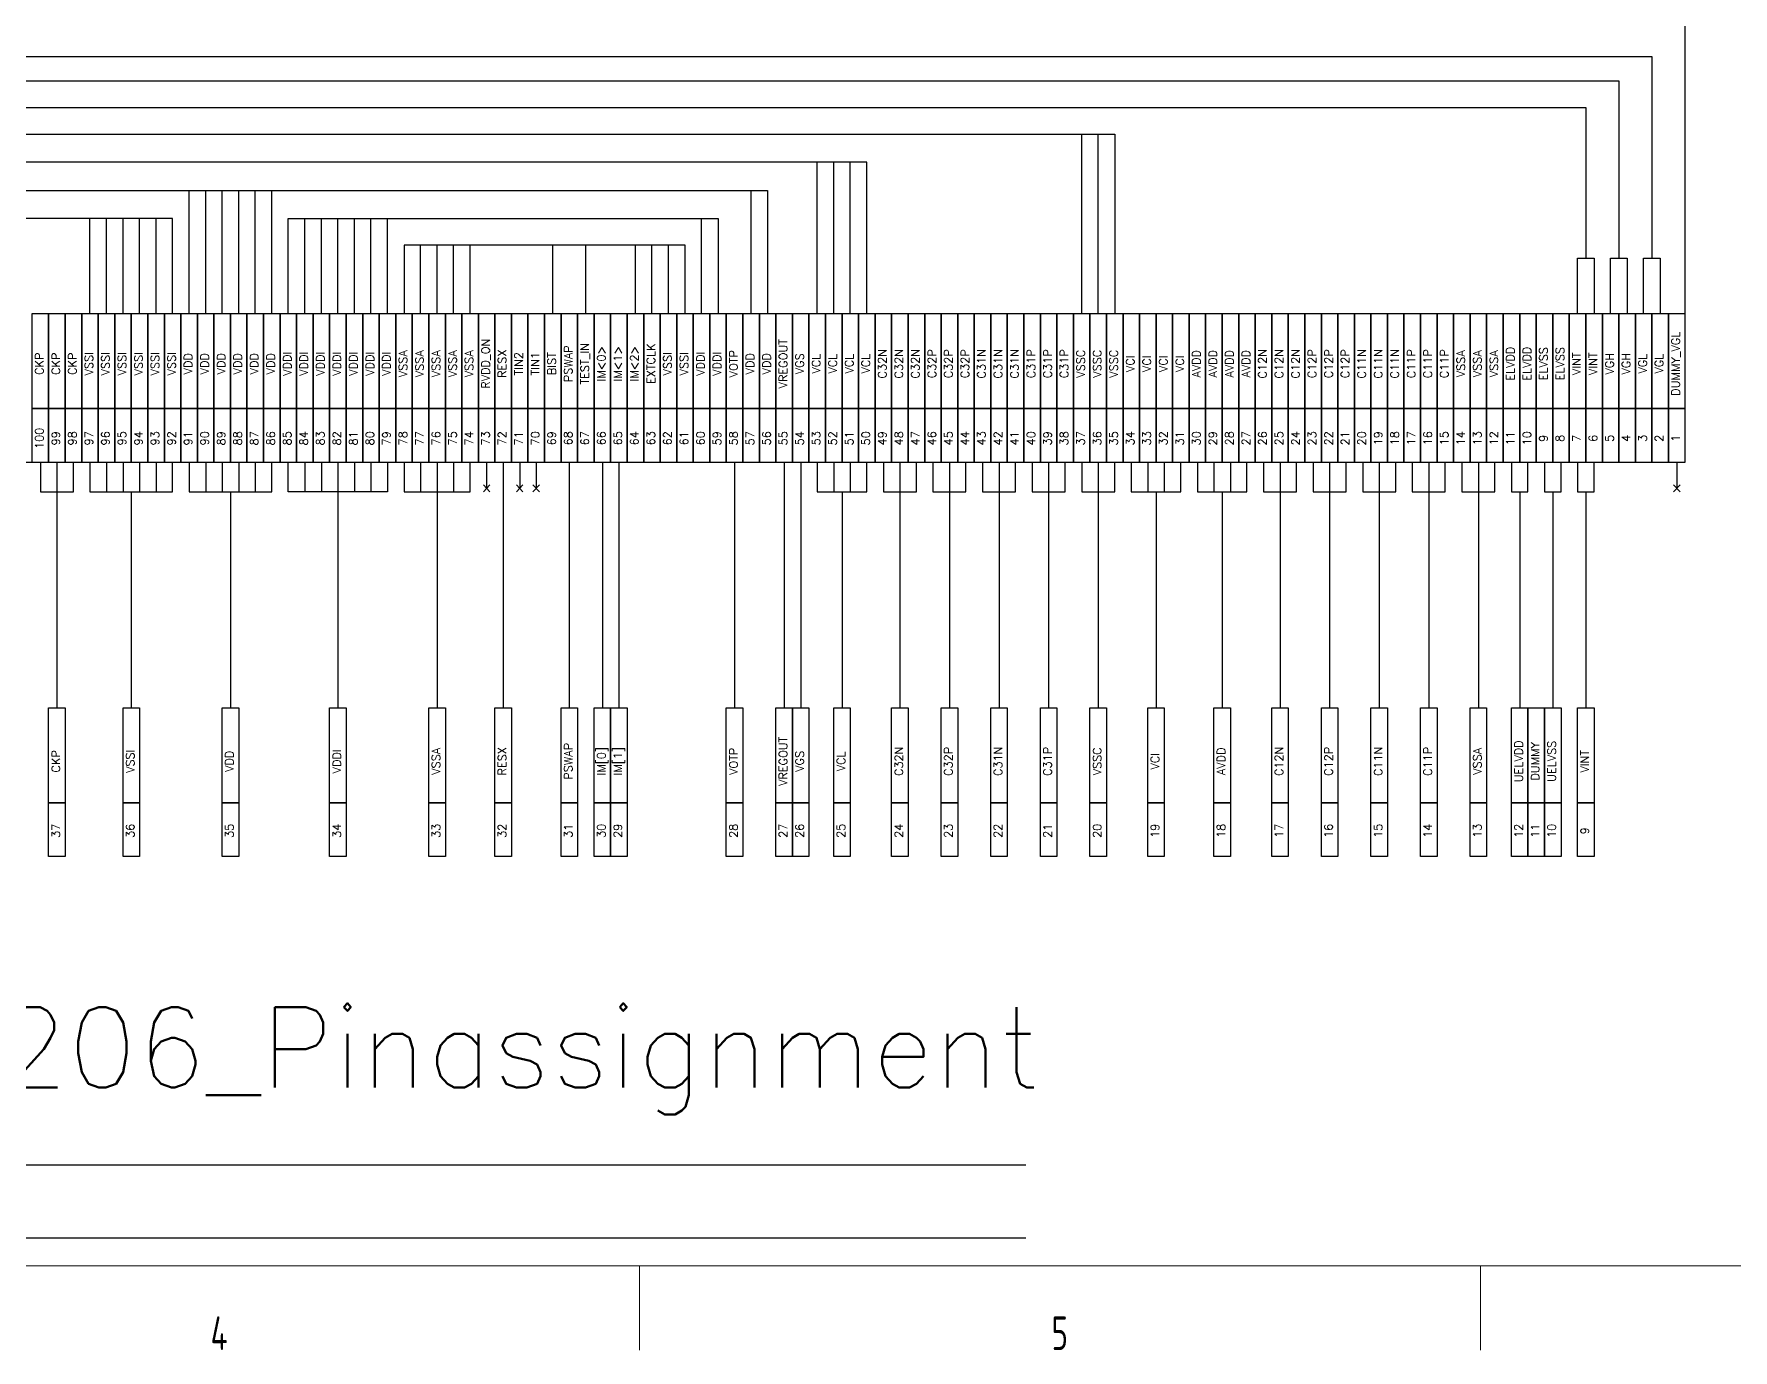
# Model space of a CAD drawing. Extents: x 10 to 206, y -65 to 73.
# Drawn here: x 70.5 to 105.33, y -65.06 to -38.07 of the extents above; entities that cross this region are included whole.
import ezdxf
from ezdxf.enums import TextEntityAlignment as Align

# ---------------------------------------------------------------- set-up
doc = ezdxf.new("R2010")
doc.units = 0
doc.header["$LTSCALE"] = 0.5
doc.layers.add('08 Dimension&pin assignment', color=7, linetype='Continuous')
doc.layers.add('FRAME', color=7, linetype='Continuous', lineweight=0)
doc.styles.add('BWCUSTNM', font='txt.shx', dxfattribs={"bigfont": 'AllInOneBig.shx'})
doc.styles.add('high0.5', font='iso.shx', dxfattribs={"bigfont": 'AllInOneBig.shx'})
doc.styles.add('RomanS', font='romans.shx', dxfattribs={"bigfont": 'AllInOneBig.shx'})

msp = doc.modelspace()

# ---------------------------------------------------------------- linework, layer by layer
at = {"layer": '08 Dimension&pin assignment', "color": 1}
msp.add_lwpolyline([(104.34192617, -46.85506204), (39.96992617, -46.85506204), (39.96992617, -29.77650114), (104.34192617, -29.77650114)], close=True, dxfattribs=at)
at = {"layer": '08 Dimension&pin assignment'}
for points in [[(40.64752617, -42.66589668), (40.64752617, -38.52961344), (103.66432617, -38.52961344), (103.66432617, -42.66589668)], [(41.32512617, -42.66589668), (41.32512617, -39.02934265), (102.98672617, -39.02934265), (102.98672617, -42.66589668)], [(42.00272617, -42.66589668), (42.00272617, -39.57743302), (102.30912617, -39.57743302), (102.30912617, -42.66589668)], [(47.76232617, -42.66589668), (47.76232617, -40.12552299), (92.65332617, -40.12552299), (92.65332617, -43.80548479)], [(91.97572617, -43.80548479), (91.97572617, -40.12552299)], [(92.31452617, -43.80548479), (92.31452617, -40.12552299)], [(87.57132617, -43.80548479), (87.57132617, -40.70202233), (53.35252617, -40.70202233), (53.35252617, -42.66589668), (53.35252617, -43.80548479)], [(86.55492617, -43.80548479), (86.55492617, -40.70202233)], [(86.89372617, -43.80548479), (86.89372617, -40.70202233)], [(87.23252617, -43.80548479), (87.23252617, -40.70202233)], [(56.06292617, -43.80548479), (56.06292617, -41.27852167), (85.53852617, -41.27852167), (85.53852617, -43.80548479)], [(73.68052617, -43.80548479), (73.68052617, -41.27852167)], [(74.01932617, -43.80548479), (74.01932617, -41.27852167)], [(74.35812617, -43.80548479), (74.35812617, -41.27852167)], [(74.69692617, -43.80548479), (74.69692617, -41.27852167)], [(75.03572617, -43.80548479), (75.03572617, -41.27852167)], [(75.37452617, -43.80548479), (75.37452617, -41.27852167)], [(85.19972617, -43.80548479), (85.19972617, -41.27852167)], [(73.34172617, -43.80548479), (73.34172617, -41.85502101), (59.78972617, -41.85502101), (59.78972617, -43.80548479)], [(71.64772617, -43.80548479), (71.64772617, -41.85502101)], [(71.98652617, -43.80548479), (71.98652617, -41.85502101)], [(72.32532617, -43.80548479), (72.32532617, -41.85502101)], [(72.66412617, -43.80548479), (72.66412617, -41.85502101)], [(73.00292617, -43.80548479), (73.00292617, -41.85502101)], [(75.71332617, -43.80548479), (75.71332617, -41.85502101), (84.52212617, -41.85502101), (84.52212617, -43.80548479)], [(76.05212617, -43.80548479), (76.05212617, -41.85502101)], [(76.39092617, -43.80548479), (76.39092617, -41.85502101)], [(76.72972617, -43.80548479), (76.72972617, -41.85502101)], [(77.06852617, -43.80548479), (77.06852617, -41.85502101)], [(77.40732617, -43.80548479), (77.40732617, -41.85502101)], [(77.74612617, -43.80548479), (77.74612617, -41.85502101)], [(84.18332617, -43.80548479), (84.18332617, -41.85502101)], [(83.84452617, -43.80548479), (83.84452617, -42.40245834), (78.08492617, -42.40245834), (78.08492617, -43.80548479)], [(78.42372617, -43.80548479), (78.42372617, -42.40245834)], [(78.76252617, -43.80548479), (78.76252617, -42.40245834)], [(79.10132617, -43.80548479), (79.10132617, -42.40245834)], [(79.44012617, -43.80548479), (79.44012617, -42.40245834)], [(81.13412617, -43.80548479), (81.13412617, -42.40245834)], [(81.81172617, -43.80548479), (81.81172617, -42.40245834)], [(82.82812617, -43.80548479), (82.82812617, -42.40245834)], [(83.16692617, -43.80548479), (83.16692617, -42.40245834)], [(83.50572617, -43.80548479), (83.50572617, -42.40245834)], [(102.13972617, -43.80548479), (102.13972617, -42.66589668), (102.47852617, -42.66589668), (102.47852617, -43.80548479)], [(102.81732617, -43.80548479), (102.81732617, -42.66589668), (103.15612617, -42.66589668), (103.15612617, -43.80548479)], [(103.49492617, -43.80548479), (103.49492617, -42.66589668), (103.83372617, -42.66589668), (103.83372617, -43.80548479)], [(70.63132617, -46.85506204), (70.63132617, -47.46041777), (71.30892617, -47.46041777), (71.30892617, -46.85506204)], [(70.97012617, -46.85506204), (70.97012617, -47.46041777), (70.97012617, -51.88791088)], [(71.64772617, -46.85506204), (71.64772617, -47.46041777), (73.34172617, -47.46041777), (73.34172617, -46.85506204)], [(71.98652617, -46.85506204), (71.98652617, -47.46041777)], [(72.32532617, -46.85506204), (72.32532617, -47.46041777)], [(72.66412617, -46.85506204), (72.66412617, -47.46041777)], [(73.00292617, -46.85506204), (73.00292617, -47.46041777)], [(73.68052617, -46.85506204), (73.68052617, -47.46041777), (75.37452617, -47.46041777), (75.37452617, -46.85506204)], [(74.01932617, -46.85506204), (74.01932617, -47.46041777)], [(74.35812617, -46.85506204), (74.35812617, -47.46041777)], [(74.69692617, -46.85506204), (74.69692617, -47.46041777)], [(75.03572617, -46.85506204), (75.03572617, -47.46041777)], [(77.74612617, -46.85506204), (77.74612617, -47.46041777), (75.71332617, -47.46041777), (75.71332617, -46.85506204)], [(76.05212617, -46.85506204), (76.05212617, -47.46041777)], [(76.39092617, -46.85506204), (76.39092617, -47.46041777)], [(76.72972617, -46.85506204), (76.72972617, -47.46041777), (76.72972617, -51.88791088)], [(77.06852617, -46.85506204), (77.06852617, -47.46041777)], [(77.40732617, -46.85506204), (77.40732617, -47.46041777)], [(78.08492617, -46.85506204), (78.08492617, -47.46041777), (79.44012617, -47.46041777), (79.44012617, -46.85506204)], [(78.42372617, -46.85506204), (78.42372617, -47.46041777)], [(78.76252617, -46.85506204), (78.76252617, -47.46041777), (78.76252617, -51.88791088)], [(79.10132617, -46.85506204), (79.10132617, -47.46041777)], [(80.11772617, -46.85506204), (80.11772617, -51.88791088)], [(81.47292617, -46.85506204), (81.47292617, -51.88791088)], [(82.15052617, -46.85506204), (82.15052617, -51.88791088)], [(82.48932617, -46.85506204), (82.48932617, -51.88791088)], [(84.86092617, -46.85506204), (84.86092617, -51.88791088)], [(85.87732617, -46.85506204), (85.87732617, -51.88791088)], [(86.21612617, -46.85506204), (86.21612617, -51.88791088)], [(86.55492617, -46.85506204), (86.55492617, -47.46041777), (87.57132617, -47.46041777), (87.57132617, -46.85506204)], [(86.89372617, -46.85506204), (86.89372617, -47.46041777)], [(87.23252617, -46.85506204), (87.23252617, -47.46041777)], [(87.91012617, -46.85506204), (87.91012617, -47.46041777), (88.58772617, -47.46041777), (88.58772617, -46.85506204)], [(88.24892617, -46.85506204), (88.24892617, -47.46041777), (88.24892617, -51.88791088)], [(88.92652617, -46.85506204), (88.92652617, -47.46041777), (89.60412617, -47.46041777), (89.60412617, -46.85506204)], [(89.26532617, -46.85506204), (89.26532617, -47.46041777), (89.26532617, -51.88791088)], [(89.94292617, -46.85506204), (89.94292617, -47.46041777), (90.62052617, -47.46041777), (90.62052617, -46.85506204)], [(90.28172617, -46.85506204), (90.28172617, -47.46041777), (90.28172617, -51.88791088)], [(90.95932617, -46.85506204), (90.95932617, -47.46041777), (91.63692617, -47.46041777), (91.63692617, -46.85506204)], [(91.29812617, -46.85506204), (91.29812617, -47.46041777), (91.29812617, -51.88791088)], [(91.97572617, -46.85506204), (91.97572617, -47.46041777), (92.65332617, -47.46041777), (92.65332617, -46.85506204)], [(92.31452617, -46.85506204), (92.31452617, -47.46041777), (92.31452617, -51.88791088)], [(92.99212617, -46.85506204), (92.99212617, -47.46041777), (94.00852617, -47.46041777), (94.00852617, -46.85506204)], [(93.33092617, -46.85506204), (93.33092617, -47.46041777)], [(93.66972617, -46.85506204), (93.66972617, -47.46041777)], [(94.34732617, -46.85506204), (94.34732617, -47.46041777), (95.36372617, -47.46041777), (95.36372617, -46.85506204)], [(94.68612617, -46.85506204), (94.68612617, -47.46041777)], [(95.02492617, -46.85506204), (95.02492617, -47.46041777)], [(95.70252617, -46.85506204), (95.70252617, -47.46041777), (96.38012617, -47.46041777), (96.38012617, -46.85506204)], [(96.04132617, -46.85506204), (96.04132617, -47.46041777), (96.04132617, -51.88791088)], [(96.71892617, -46.85506204), (96.71892617, -47.46041777), (97.39652617, -47.46041777), (97.39652617, -46.85506204)], [(97.05772617, -46.85506204), (97.05772617, -47.46041777), (97.05772617, -51.88791088)], [(97.73532617, -46.85506204), (97.73532617, -47.46041777), (98.41292617, -47.46041777), (98.41292617, -46.85506204)], [(98.07412617, -46.85506204), (98.07412617, -47.46041777), (98.07412617, -51.88791088)], [(98.75172617, -46.85506204), (98.75172617, -47.46041777), (99.42932617, -47.46041777), (99.42932617, -46.85506204)], [(99.09052617, -46.85506204), (99.09052617, -47.46041777), (99.09052617, -51.88791088)], [(99.76812617, -46.85506204), (99.76812617, -47.46041777), (100.44572617, -47.46041777), (100.44572617, -46.85506204)], [(100.10692617, -46.85506204), (100.10692617, -47.46041777), (100.10692617, -51.88791088)], [(100.78452617, -46.85506204), (100.78452617, -47.46041777), (101.12332617, -47.46041777), (101.12332617, -46.85506204)], [(101.46212617, -46.85506204), (101.46212617, -47.46041777), (101.80092617, -47.46041777), (101.80092617, -46.85506204)], [(102.13972617, -46.85506204), (102.13972617, -47.46041777), (102.47852617, -47.46041777), (102.47852617, -46.85506204)], [(72.49472617, -47.46041777), (72.49472617, -51.88791088)], [(74.52752617, -47.46041777), (74.52752617, -51.88791088)], [(87.06312617, -47.46041777), (87.06312617, -51.88791088)], [(93.50032617, -47.46041777), (93.50032617, -51.88791088)], [(94.85552617, -47.46041777), (94.85552617, -51.88791088)], [(100.95392617, -47.46041777), (100.95392617, -51.88791088)], [(101.63152617, -47.46041777), (101.63152617, -51.88791088)], [(102.30912617, -47.46041777), (102.30912617, -51.88791088)], [(57.55498623, -61.25800979), (90.82875894, -61.25800979)], [(57.55498623, -62.75800979), (90.82875894, -62.75800979)]]:
    msp.add_lwpolyline(points, dxfattribs=at)
for points in [[(70.46192617, -43.80548479), (70.80072617, -43.80548479), (70.80072617, -45.75235309), (70.46192617, -45.75235309)], [(70.80072617, -43.80548479), (71.13952617, -43.80548479), (71.13952617, -45.75235309), (70.80072617, -45.75235309)], [(71.13952617, -43.80548479), (71.47832617, -43.80548479), (71.47832617, -45.75235309), (71.13952617, -45.75235309)], [(71.47832617, -43.80548479), (71.81712617, -43.80548479), (71.81712617, -45.75235309), (71.47832617, -45.75235309)], [(71.81712617, -43.80548479), (72.15592617, -43.80548479), (72.15592617, -45.75235309), (71.81712617, -45.75235309)], [(72.15592617, -43.80548479), (72.49472617, -43.80548479), (72.49472617, -45.75235309), (72.15592617, -45.75235309)], [(72.49472617, -43.80548479), (72.83352617, -43.80548479), (72.83352617, -45.75235309), (72.49472617, -45.75235309)], [(72.83352617, -43.80548479), (73.17232617, -43.80548479), (73.17232617, -45.75235309), (72.83352617, -45.75235309)], [(73.17232617, -43.80548479), (73.51112617, -43.80548479), (73.51112617, -45.75235309), (73.17232617, -45.75235309)], [(73.51112617, -43.80548479), (73.84992617, -43.80548479), (73.84992617, -45.75235309), (73.51112617, -45.75235309)], [(73.84992617, -43.80548479), (74.18872617, -43.80548479), (74.18872617, -45.75235309), (73.84992617, -45.75235309)], [(74.18872617, -43.80548479), (74.52752617, -43.80548479), (74.52752617, -45.75235309), (74.18872617, -45.75235309)], [(74.52752617, -43.80548479), (74.86632617, -43.80548479), (74.86632617, -45.75235309), (74.52752617, -45.75235309)], [(74.86632617, -43.80548479), (75.20512617, -43.80548479), (75.20512617, -45.75235309), (74.86632617, -45.75235309)], [(75.20512617, -43.80548479), (75.54392617, -43.80548479), (75.54392617, -45.75235309), (75.20512617, -45.75235309)], [(75.54392617, -43.80548479), (75.88272617, -43.80548479), (75.88272617, -45.75235309), (75.54392617, -45.75235309)], [(75.88272617, -43.80548479), (76.22152617, -43.80548479), (76.22152617, -45.75235309), (75.88272617, -45.75235309)], [(76.22152617, -43.80548479), (76.56032617, -43.80548479), (76.56032617, -45.75235309), (76.22152617, -45.75235309)], [(76.56032617, -43.80548479), (76.89912617, -43.80548479), (76.89912617, -45.75235309), (76.56032617, -45.75235309)], [(76.89912617, -43.80548479), (77.23792617, -43.80548479), (77.23792617, -45.75235309), (76.89912617, -45.75235309)], [(77.23792617, -43.80548479), (77.57672617, -43.80548479), (77.57672617, -45.75235309), (77.23792617, -45.75235309)], [(77.57672617, -43.80548479), (77.91552617, -43.80548479), (77.91552617, -45.75235309), (77.57672617, -45.75235309)], [(77.91552617, -43.80548479), (78.25432617, -43.80548479), (78.25432617, -45.75235309), (77.91552617, -45.75235309)], [(78.25432617, -43.80548479), (78.59312617, -43.80548479), (78.59312617, -45.75235309), (78.25432617, -45.75235309)], [(78.59312617, -43.80548479), (78.93192617, -43.80548479), (78.93192617, -45.75235309), (78.59312617, -45.75235309)], [(78.93192617, -43.80548479), (79.27072617, -43.80548479), (79.27072617, -45.75235309), (78.93192617, -45.75235309)], [(79.27072617, -43.80548479), (79.60952617, -43.80548479), (79.60952617, -45.75235309), (79.27072617, -45.75235309)], [(79.60952617, -43.80548479), (79.94832617, -43.80548479), (79.94832617, -45.75235309), (79.60952617, -45.75235309)], [(79.94832617, -43.80548479), (80.28712617, -43.80548479), (80.28712617, -45.75235309), (79.94832617, -45.75235309)], [(80.28712617, -43.80548479), (80.62592617, -43.80548479), (80.62592617, -45.75235309), (80.28712617, -45.75235309)], [(80.62592617, -43.80548479), (80.96472617, -43.80548479), (80.96472617, -45.75235309), (80.62592617, -45.75235309)], [(80.96472617, -43.80548479), (81.30352617, -43.80548479), (81.30352617, -45.75235309), (80.96472617, -45.75235309)], [(81.30352617, -43.80548479), (81.64232617, -43.80548479), (81.64232617, -45.75235309), (81.30352617, -45.75235309)], [(81.64232617, -43.80548479), (81.98112617, -43.80548479), (81.98112617, -45.75235309), (81.64232617, -45.75235309)], [(81.98112617, -43.80548479), (82.31992617, -43.80548479), (82.31992617, -45.75235309), (81.98112617, -45.75235309)], [(82.31992617, -43.80548479), (82.65872617, -43.80548479), (82.65872617, -45.75235309), (82.31992617, -45.75235309)], [(82.65872617, -43.80548479), (82.99752617, -43.80548479), (82.99752617, -45.75235309), (82.65872617, -45.75235309)], [(82.99752617, -43.80548479), (83.33632617, -43.80548479), (83.33632617, -45.75235309), (82.99752617, -45.75235309)], [(83.33632617, -43.80548479), (83.67512617, -43.80548479), (83.67512617, -45.75235309), (83.33632617, -45.75235309)], [(83.67512617, -43.80548479), (84.01392617, -43.80548479), (84.01392617, -45.75235309), (83.67512617, -45.75235309)], [(84.01392617, -43.80548479), (84.35272617, -43.80548479), (84.35272617, -45.75235309), (84.01392617, -45.75235309)], [(84.35272617, -43.80548479), (84.69152617, -43.80548479), (84.69152617, -45.75235309), (84.35272617, -45.75235309)], [(84.69152617, -43.80548479), (85.03032617, -43.80548479), (85.03032617, -45.75235309), (84.69152617, -45.75235309)], [(85.03032617, -43.80548479), (85.36912617, -43.80548479), (85.36912617, -45.75235309), (85.03032617, -45.75235309)], [(85.36912617, -43.80548479), (85.70792617, -43.80548479), (85.70792617, -45.75235309), (85.36912617, -45.75235309)], [(85.70792617, -43.80548479), (86.04672617, -43.80548479), (86.04672617, -45.75235309), (85.70792617, -45.75235309)], [(86.04672617, -43.80548479), (86.38552617, -43.80548479), (86.38552617, -45.75235309), (86.04672617, -45.75235309)], [(86.38552617, -43.80548479), (86.72432617, -43.80548479), (86.72432617, -45.75235309), (86.38552617, -45.75235309)], [(86.72432617, -43.80548479), (87.06312617, -43.80548479), (87.06312617, -45.75235309), (86.72432617, -45.75235309)], [(87.06312617, -43.80548479), (87.40192617, -43.80548479), (87.40192617, -45.75235309), (87.06312617, -45.75235309)], [(87.40192617, -43.80548479), (87.74072617, -43.80548479), (87.74072617, -45.75235309), (87.40192617, -45.75235309)], [(87.74072617, -43.80548479), (88.07952617, -43.80548479), (88.07952617, -45.75235309), (87.74072617, -45.75235309)], [(88.07952617, -43.80548479), (88.41832617, -43.80548479), (88.41832617, -45.75235309), (88.07952617, -45.75235309)], [(88.41832617, -43.80548479), (88.75712617, -43.80548479), (88.75712617, -45.75235309), (88.41832617, -45.75235309)], [(88.75712617, -43.80548479), (89.09592617, -43.80548479), (89.09592617, -45.75235309), (88.75712617, -45.75235309)], [(89.09592617, -43.80548479), (89.43472617, -43.80548479), (89.43472617, -45.75235309), (89.09592617, -45.75235309)], [(89.43472617, -43.80548479), (89.77352617, -43.80548479), (89.77352617, -45.75235309), (89.43472617, -45.75235309)], [(89.77352617, -43.80548479), (90.11232617, -43.80548479), (90.11232617, -45.75235309), (89.77352617, -45.75235309)], [(90.11232617, -43.80548479), (90.45112617, -43.80548479), (90.45112617, -45.75235309), (90.11232617, -45.75235309)], [(90.45112617, -43.80548479), (90.78992617, -43.80548479), (90.78992617, -45.75235309), (90.45112617, -45.75235309)], [(90.78992617, -43.80548479), (91.12872617, -43.80548479), (91.12872617, -45.75235309), (90.78992617, -45.75235309)], [(91.12872617, -43.80548479), (91.46752617, -43.80548479), (91.46752617, -45.75235309), (91.12872617, -45.75235309)], [(91.46752617, -43.80548479), (91.80632617, -43.80548479), (91.80632617, -45.75235309), (91.46752617, -45.75235309)], [(91.80632617, -43.80548479), (92.14512617, -43.80548479), (92.14512617, -45.75235309), (91.80632617, -45.75235309)], [(92.14512617, -43.80548479), (92.48392617, -43.80548479), (92.48392617, -45.75235309), (92.14512617, -45.75235309)], [(92.48392617, -43.80548479), (92.82272617, -43.80548479), (92.82272617, -45.75235309), (92.48392617, -45.75235309)], [(92.82272617, -43.80548479), (93.16152617, -43.80548479), (93.16152617, -45.75235309), (92.82272617, -45.75235309)], [(93.16152617, -43.80548479), (93.50032617, -43.80548479), (93.50032617, -45.75235309), (93.16152617, -45.75235309)], [(93.50032617, -43.80548479), (93.83912617, -43.80548479), (93.83912617, -45.75235309), (93.50032617, -45.75235309)], [(93.83912617, -43.80548479), (94.17792617, -43.80548479), (94.17792617, -45.75235309), (93.83912617, -45.75235309)], [(94.17792617, -43.80548479), (94.51672617, -43.80548479), (94.51672617, -45.75235309), (94.17792617, -45.75235309)], [(94.51672617, -43.80548479), (94.85552617, -43.80548479), (94.85552617, -45.75235309), (94.51672617, -45.75235309)], [(94.85552617, -43.80548479), (95.19432617, -43.80548479), (95.19432617, -45.75235309), (94.85552617, -45.75235309)], [(95.19432617, -43.80548479), (95.53312617, -43.80548479), (95.53312617, -45.75235309), (95.19432617, -45.75235309)], [(95.53312617, -43.80548479), (95.87192617, -43.80548479), (95.87192617, -45.75235309), (95.53312617, -45.75235309)], [(95.87192617, -43.80548479), (96.21072617, -43.80548479), (96.21072617, -45.75235309), (95.87192617, -45.75235309)], [(96.21072617, -43.80548479), (96.54952617, -43.80548479), (96.54952617, -45.75235309), (96.21072617, -45.75235309)], [(96.54952617, -43.80548479), (96.88832617, -43.80548479), (96.88832617, -45.75235309), (96.54952617, -45.75235309)], [(96.88832617, -43.80548479), (97.22712617, -43.80548479), (97.22712617, -45.75235309), (96.88832617, -45.75235309)], [(97.22712617, -43.80548479), (97.56592617, -43.80548479), (97.56592617, -45.75235309), (97.22712617, -45.75235309)], [(97.56592617, -43.80548479), (97.90472617, -43.80548479), (97.90472617, -45.75235309), (97.56592617, -45.75235309)], [(97.90472617, -43.80548479), (98.24352617, -43.80548479), (98.24352617, -45.75235309), (97.90472617, -45.75235309)], [(98.24352617, -43.80548479), (98.58232617, -43.80548479), (98.58232617, -45.75235309), (98.24352617, -45.75235309)], [(98.58232617, -43.80548479), (98.92112617, -43.80548479), (98.92112617, -45.75235309), (98.58232617, -45.75235309)], [(98.92112617, -43.80548479), (99.25992617, -43.80548479), (99.25992617, -45.75235309), (98.92112617, -45.75235309)], [(99.25992617, -43.80548479), (99.59872617, -43.80548479), (99.59872617, -45.75235309), (99.25992617, -45.75235309)], [(99.59872617, -43.80548479), (99.93752617, -43.80548479), (99.93752617, -45.75235309), (99.59872617, -45.75235309)], [(99.93752617, -43.80548479), (100.27632617, -43.80548479), (100.27632617, -45.75235309), (99.93752617, -45.75235309)], [(100.27632617, -43.80548479), (100.61512617, -43.80548479), (100.61512617, -45.75235309), (100.27632617, -45.75235309)], [(100.61512617, -43.80548479), (100.95392617, -43.80548479), (100.95392617, -45.75235309), (100.61512617, -45.75235309)], [(100.95392617, -43.80548479), (101.29272617, -43.80548479), (101.29272617, -45.75235309), (100.95392617, -45.75235309)], [(101.29272617, -43.80548479), (101.63152617, -43.80548479), (101.63152617, -45.75235309), (101.29272617, -45.75235309)], [(101.63152617, -43.80548479), (101.97032617, -43.80548479), (101.97032617, -45.75235309), (101.63152617, -45.75235309)], [(101.97032617, -43.80548479), (102.30912617, -43.80548479), (102.30912617, -45.75235309), (101.97032617, -45.75235309)], [(102.30912617, -43.80548479), (102.64792617, -43.80548479), (102.64792617, -45.75235309), (102.30912617, -45.75235309)], [(102.64792617, -43.80548479), (102.98672617, -43.80548479), (102.98672617, -45.75235309), (102.64792617, -45.75235309)], [(102.98672617, -43.80548479), (103.32552617, -43.80548479), (103.32552617, -45.75235309), (102.98672617, -45.75235309)], [(103.32552617, -43.80548479), (103.66432617, -43.80548479), (103.66432617, -45.75235309), (103.32552617, -45.75235309)], [(103.66432617, -43.80548479), (104.00312617, -43.80548479), (104.00312617, -45.75235309), (103.66432617, -45.75235309)], [(104.00312617, -43.80548479), (104.34192617, -43.80548479), (104.34192617, -45.75235309), (104.00312617, -45.75235309)], [(70.46192617, -45.75235309), (70.80072617, -45.75235309), (70.80072617, -46.85506204), (70.46192617, -46.85506204)], [(70.80072617, -45.75235309), (71.13952617, -45.75235309), (71.13952617, -46.85506204), (70.80072617, -46.85506204)], [(71.13952617, -45.75235309), (71.47832617, -45.75235309), (71.47832617, -46.85506204), (71.13952617, -46.85506204)], [(71.47832617, -45.75235309), (71.81712617, -45.75235309), (71.81712617, -46.85506204), (71.47832617, -46.85506204)], [(71.81712617, -45.75235309), (72.15592617, -45.75235309), (72.15592617, -46.85506204), (71.81712617, -46.85506204)], [(72.15592617, -45.75235309), (72.49472617, -45.75235309), (72.49472617, -46.85506204), (72.15592617, -46.85506204)], [(72.49472617, -45.75235309), (72.83352617, -45.75235309), (72.83352617, -46.85506204), (72.49472617, -46.85506204)], [(72.83352617, -45.75235309), (73.17232617, -45.75235309), (73.17232617, -46.85506204), (72.83352617, -46.85506204)], [(73.17232617, -45.75235309), (73.51112617, -45.75235309), (73.51112617, -46.85506204), (73.17232617, -46.85506204)], [(73.51112617, -45.75235309), (73.84992617, -45.75235309), (73.84992617, -46.85506204), (73.51112617, -46.85506204)], [(73.84992617, -45.75235309), (74.18872617, -45.75235309), (74.18872617, -46.85506204), (73.84992617, -46.85506204)], [(74.18872617, -45.75235309), (74.52752617, -45.75235309), (74.52752617, -46.85506204), (74.18872617, -46.85506204)], [(74.52752617, -45.75235309), (74.86632617, -45.75235309), (74.86632617, -46.85506204), (74.52752617, -46.85506204)], [(74.86632617, -45.75235309), (75.20512617, -45.75235309), (75.20512617, -46.85506204), (74.86632617, -46.85506204)], [(75.20512617, -45.75235309), (75.54392617, -45.75235309), (75.54392617, -46.85506204), (75.20512617, -46.85506204)], [(75.54392617, -45.75235309), (75.88272617, -45.75235309), (75.88272617, -46.85506204), (75.54392617, -46.85506204)], [(75.88272617, -45.75235309), (76.22152617, -45.75235309), (76.22152617, -46.85506204), (75.88272617, -46.85506204)], [(76.22152617, -45.75235309), (76.56032617, -45.75235309), (76.56032617, -46.85506204), (76.22152617, -46.85506204)], [(76.56032617, -45.75235309), (76.89912617, -45.75235309), (76.89912617, -46.85506204), (76.56032617, -46.85506204)], [(76.89912617, -45.75235309), (77.23792617, -45.75235309), (77.23792617, -46.85506204), (76.89912617, -46.85506204)], [(77.23792617, -45.75235309), (77.57672617, -45.75235309), (77.57672617, -46.85506204), (77.23792617, -46.85506204)], [(77.57672617, -45.75235309), (77.91552617, -45.75235309), (77.91552617, -46.85506204), (77.57672617, -46.85506204)], [(77.91552617, -45.75235309), (78.25432617, -45.75235309), (78.25432617, -46.85506204), (77.91552617, -46.85506204)], [(78.25432617, -45.75235309), (78.59312617, -45.75235309), (78.59312617, -46.85506204), (78.25432617, -46.85506204)], [(78.59312617, -45.75235309), (78.93192617, -45.75235309), (78.93192617, -46.85506204), (78.59312617, -46.85506204)], [(78.93192617, -45.75235309), (79.27072617, -45.75235309), (79.27072617, -46.85506204), (78.93192617, -46.85506204)], [(79.27072617, -45.75235309), (79.60952617, -45.75235309), (79.60952617, -46.85506204), (79.27072617, -46.85506204)], [(79.60952617, -45.75235309), (79.94832617, -45.75235309), (79.94832617, -46.85506204), (79.60952617, -46.85506204)], [(79.94832617, -45.75235309), (80.28712617, -45.75235309), (80.28712617, -46.85506204), (79.94832617, -46.85506204)], [(80.28712617, -45.75235309), (80.62592617, -45.75235309), (80.62592617, -46.85506204), (80.28712617, -46.85506204)], [(80.62592617, -45.75235309), (80.96472617, -45.75235309), (80.96472617, -46.85506204), (80.62592617, -46.85506204)], [(80.96472617, -45.75235309), (81.30352617, -45.75235309), (81.30352617, -46.85506204), (80.96472617, -46.85506204)], [(81.30352617, -45.75235309), (81.64232617, -45.75235309), (81.64232617, -46.85506204), (81.30352617, -46.85506204)], [(81.64232617, -45.75235309), (81.98112617, -45.75235309), (81.98112617, -46.85506204), (81.64232617, -46.85506204)], [(81.98112617, -45.75235309), (82.31992617, -45.75235309), (82.31992617, -46.85506204), (81.98112617, -46.85506204)], [(82.31992617, -45.75235309), (82.65872617, -45.75235309), (82.65872617, -46.85506204), (82.31992617, -46.85506204)], [(82.65872617, -45.75235309), (82.99752617, -45.75235309), (82.99752617, -46.85506204), (82.65872617, -46.85506204)], [(82.99752617, -45.75235309), (83.33632617, -45.75235309), (83.33632617, -46.85506204), (82.99752617, -46.85506204)], [(83.33632617, -45.75235309), (83.67512617, -45.75235309), (83.67512617, -46.85506204), (83.33632617, -46.85506204)], [(83.67512617, -45.75235309), (84.01392617, -45.75235309), (84.01392617, -46.85506204), (83.67512617, -46.85506204)], [(84.01392617, -45.75235309), (84.35272617, -45.75235309), (84.35272617, -46.85506204), (84.01392617, -46.85506204)], [(84.35272617, -45.75235309), (84.69152617, -45.75235309), (84.69152617, -46.85506204), (84.35272617, -46.85506204)], [(84.69152617, -45.75235309), (85.03032617, -45.75235309), (85.03032617, -46.85506204), (84.69152617, -46.85506204)], [(85.03032617, -45.75235309), (85.36912617, -45.75235309), (85.36912617, -46.85506204), (85.03032617, -46.85506204)], [(85.36912617, -45.75235309), (85.70792617, -45.75235309), (85.70792617, -46.85506204), (85.36912617, -46.85506204)], [(85.70792617, -45.75235309), (86.04672617, -45.75235309), (86.04672617, -46.85506204), (85.70792617, -46.85506204)], [(86.04672617, -45.75235309), (86.38552617, -45.75235309), (86.38552617, -46.85506204), (86.04672617, -46.85506204)], [(86.38552617, -45.75235309), (86.72432617, -45.75235309), (86.72432617, -46.85506204), (86.38552617, -46.85506204)], [(86.72432617, -45.75235309), (87.06312617, -45.75235309), (87.06312617, -46.85506204), (86.72432617, -46.85506204)], [(87.06312617, -45.75235309), (87.40192617, -45.75235309), (87.40192617, -46.85506204), (87.06312617, -46.85506204)], [(87.40192617, -45.75235309), (87.74072617, -45.75235309), (87.74072617, -46.85506204), (87.40192617, -46.85506204)], [(87.74072617, -45.75235309), (88.07952617, -45.75235309), (88.07952617, -46.85506204), (87.74072617, -46.85506204)], [(88.07952617, -45.75235309), (88.41832617, -45.75235309), (88.41832617, -46.85506204), (88.07952617, -46.85506204)], [(88.41832617, -45.75235309), (88.75712617, -45.75235309), (88.75712617, -46.85506204), (88.41832617, -46.85506204)], [(88.75712617, -45.75235309), (89.09592617, -45.75235309), (89.09592617, -46.85506204), (88.75712617, -46.85506204)], [(89.09592617, -45.75235309), (89.43472617, -45.75235309), (89.43472617, -46.85506204), (89.09592617, -46.85506204)], [(89.43472617, -45.75235309), (89.77352617, -45.75235309), (89.77352617, -46.85506204), (89.43472617, -46.85506204)], [(89.77352617, -45.75235309), (90.11232617, -45.75235309), (90.11232617, -46.85506204), (89.77352617, -46.85506204)], [(90.11232617, -45.75235309), (90.45112617, -45.75235309), (90.45112617, -46.85506204), (90.11232617, -46.85506204)], [(90.45112617, -45.75235309), (90.78992617, -45.75235309), (90.78992617, -46.85506204), (90.45112617, -46.85506204)], [(90.78992617, -45.75235309), (91.12872617, -45.75235309), (91.12872617, -46.85506204), (90.78992617, -46.85506204)], [(91.12872617, -45.75235309), (91.46752617, -45.75235309), (91.46752617, -46.85506204), (91.12872617, -46.85506204)], [(91.46752617, -45.75235309), (91.80632617, -45.75235309), (91.80632617, -46.85506204), (91.46752617, -46.85506204)], [(91.80632617, -45.75235309), (92.14512617, -45.75235309), (92.14512617, -46.85506204), (91.80632617, -46.85506204)], [(92.14512617, -45.75235309), (92.48392617, -45.75235309), (92.48392617, -46.85506204), (92.14512617, -46.85506204)], [(92.48392617, -45.75235309), (92.82272617, -45.75235309), (92.82272617, -46.85506204), (92.48392617, -46.85506204)], [(92.82272617, -45.75235309), (93.16152617, -45.75235309), (93.16152617, -46.85506204), (92.82272617, -46.85506204)], [(93.16152617, -45.75235309), (93.50032617, -45.75235309), (93.50032617, -46.85506204), (93.16152617, -46.85506204)], [(93.50032617, -45.75235309), (93.83912617, -45.75235309), (93.83912617, -46.85506204), (93.50032617, -46.85506204)], [(93.83912617, -45.75235309), (94.17792617, -45.75235309), (94.17792617, -46.85506204), (93.83912617, -46.85506204)], [(94.17792617, -45.75235309), (94.51672617, -45.75235309), (94.51672617, -46.85506204), (94.17792617, -46.85506204)], [(94.51672617, -45.75235309), (94.85552617, -45.75235309), (94.85552617, -46.85506204), (94.51672617, -46.85506204)], [(94.85552617, -45.75235309), (95.19432617, -45.75235309), (95.19432617, -46.85506204), (94.85552617, -46.85506204)], [(95.19432617, -45.75235309), (95.53312617, -45.75235309), (95.53312617, -46.85506204), (95.19432617, -46.85506204)], [(95.53312617, -45.75235309), (95.87192617, -45.75235309), (95.87192617, -46.85506204), (95.53312617, -46.85506204)], [(95.87192617, -45.75235309), (96.21072617, -45.75235309), (96.21072617, -46.85506204), (95.87192617, -46.85506204)], [(96.21072617, -45.75235309), (96.54952617, -45.75235309), (96.54952617, -46.85506204), (96.21072617, -46.85506204)], [(96.54952617, -45.75235309), (96.88832617, -45.75235309), (96.88832617, -46.85506204), (96.54952617, -46.85506204)], [(96.88832617, -45.75235309), (97.22712617, -45.75235309), (97.22712617, -46.85506204), (96.88832617, -46.85506204)], [(97.22712617, -45.75235309), (97.56592617, -45.75235309), (97.56592617, -46.85506204), (97.22712617, -46.85506204)], [(97.56592617, -45.75235309), (97.90472617, -45.75235309), (97.90472617, -46.85506204), (97.56592617, -46.85506204)], [(97.90472617, -45.75235309), (98.24352617, -45.75235309), (98.24352617, -46.85506204), (97.90472617, -46.85506204)], [(98.24352617, -45.75235309), (98.58232617, -45.75235309), (98.58232617, -46.85506204), (98.24352617, -46.85506204)], [(98.58232617, -45.75235309), (98.92112617, -45.75235309), (98.92112617, -46.85506204), (98.58232617, -46.85506204)], [(98.92112617, -45.75235309), (99.25992617, -45.75235309), (99.25992617, -46.85506204), (98.92112617, -46.85506204)], [(99.25992617, -45.75235309), (99.59872617, -45.75235309), (99.59872617, -46.85506204), (99.25992617, -46.85506204)], [(99.59872617, -45.75235309), (99.93752617, -45.75235309), (99.93752617, -46.85506204), (99.59872617, -46.85506204)], [(99.93752617, -45.75235309), (100.27632617, -45.75235309), (100.27632617, -46.85506204), (99.93752617, -46.85506204)], [(100.27632617, -45.75235309), (100.61512617, -45.75235309), (100.61512617, -46.85506204), (100.27632617, -46.85506204)], [(100.61512617, -45.75235309), (100.95392617, -45.75235309), (100.95392617, -46.85506204), (100.61512617, -46.85506204)], [(100.95392617, -45.75235309), (101.29272617, -45.75235309), (101.29272617, -46.85506204), (100.95392617, -46.85506204)], [(101.29272617, -45.75235309), (101.63152617, -45.75235309), (101.63152617, -46.85506204), (101.29272617, -46.85506204)], [(101.63152617, -45.75235309), (101.97032617, -45.75235309), (101.97032617, -46.85506204), (101.63152617, -46.85506204)], [(101.97032617, -45.75235309), (102.30912617, -45.75235309), (102.30912617, -46.85506204), (101.97032617, -46.85506204)], [(102.30912617, -45.75235309), (102.64792617, -45.75235309), (102.64792617, -46.85506204), (102.30912617, -46.85506204)], [(102.64792617, -45.75235309), (102.98672617, -45.75235309), (102.98672617, -46.85506204), (102.64792617, -46.85506204)], [(102.98672617, -45.75235309), (103.32552617, -45.75235309), (103.32552617, -46.85506204), (102.98672617, -46.85506204)], [(103.32552617, -45.75235309), (103.66432617, -45.75235309), (103.66432617, -46.85506204), (103.32552617, -46.85506204)], [(103.66432617, -45.75235309), (104.00312617, -45.75235309), (104.00312617, -46.85506204), (103.66432617, -46.85506204)], [(104.00312617, -45.75235309), (104.34192617, -45.75235309), (104.34192617, -46.85506204), (104.00312617, -46.85506204)], [(70.80072617, -51.88791088), (71.13952617, -51.88791088), (71.13952617, -53.83477918), (70.80072617, -53.83477918)], [(72.32532617, -51.88791088), (72.66412617, -51.88791088), (72.66412617, -53.83477918), (72.32532617, -53.83477918)], [(74.35812617, -51.88791088), (74.69692617, -51.88791088), (74.69692617, -53.83477918), (74.35812617, -53.83477918)], [(76.56032617, -51.88791088), (76.89912617, -51.88791088), (76.89912617, -53.83477918), (76.56032617, -53.83477918)], [(78.59312617, -51.88791088), (78.93192617, -51.88791088), (78.93192617, -53.83477918), (78.59312617, -53.83477918)], [(79.94832617, -51.88791088), (80.28712617, -51.88791088), (80.28712617, -53.83477918), (79.94832617, -53.83477918)], [(81.30352617, -51.88791088), (81.64232617, -51.88791088), (81.64232617, -53.83477918), (81.30352617, -53.83477918)], [(81.98112617, -51.88791088), (82.31992617, -51.88791088), (82.31992617, -53.83477918), (81.98112617, -53.83477918)], [(82.31992617, -51.88791088), (82.65872617, -51.88791088), (82.65872617, -53.83477918), (82.31992617, -53.83477918)], [(84.69152617, -51.88791088), (85.03032617, -51.88791088), (85.03032617, -53.83477918), (84.69152617, -53.83477918)], [(85.70792617, -51.88791088), (86.04672617, -51.88791088), (86.04672617, -53.83477918), (85.70792617, -53.83477918)], [(86.04672617, -51.88791088), (86.38552617, -51.88791088), (86.38552617, -53.83477918), (86.04672617, -53.83477918)], [(86.89372617, -51.88791088), (87.23252617, -51.88791088), (87.23252617, -53.83477918), (86.89372617, -53.83477918)], [(88.07952617, -51.88791088), (88.41832617, -51.88791088), (88.41832617, -53.83477918), (88.07952617, -53.83477918)], [(89.09592617, -51.88791088), (89.43472617, -51.88791088), (89.43472617, -53.83477918), (89.09592617, -53.83477918)], [(90.11232617, -51.88791088), (90.45112617, -51.88791088), (90.45112617, -53.83477918), (90.11232617, -53.83477918)], [(91.12872617, -51.88791088), (91.46752617, -51.88791088), (91.46752617, -53.83477918), (91.12872617, -53.83477918)], [(92.14512617, -51.88791088), (92.48392617, -51.88791088), (92.48392617, -53.83477918), (92.14512617, -53.83477918)], [(93.33092617, -51.88791088), (93.66972617, -51.88791088), (93.66972617, -53.83477918), (93.33092617, -53.83477918)], [(94.68612617, -51.88791088), (95.02492617, -51.88791088), (95.02492617, -53.83477918), (94.68612617, -53.83477918)], [(95.87192617, -51.88791088), (96.21072617, -51.88791088), (96.21072617, -53.83477918), (95.87192617, -53.83477918)], [(96.88832617, -51.88791088), (97.22712617, -51.88791088), (97.22712617, -53.83477918), (96.88832617, -53.83477918)], [(97.90472617, -51.88791088), (98.24352617, -51.88791088), (98.24352617, -53.83477918), (97.90472617, -53.83477918)], [(98.92112617, -51.88791088), (99.25992617, -51.88791088), (99.25992617, -53.83477918), (98.92112617, -53.83477918)], [(99.93752617, -51.88791088), (100.27632617, -51.88791088), (100.27632617, -53.83477918), (99.93752617, -53.83477918)], [(100.78452617, -51.88791088), (101.12332617, -51.88791088), (101.12332617, -53.83477918), (100.78452617, -53.83477918)], [(101.12332617, -51.88791088), (101.46212617, -51.88791088), (101.46212617, -53.83477918), (101.12332617, -53.83477918)], [(101.46212617, -51.88791088), (101.80092617, -51.88791088), (101.80092617, -53.83477918), (101.46212617, -53.83477918)], [(102.13972617, -51.88791088), (102.47852617, -51.88791088), (102.47852617, -53.83477918), (102.13972617, -53.83477918)], [(70.80072617, -53.83477918), (71.13952617, -53.83477918), (71.13952617, -54.93748813), (70.80072617, -54.93748813)], [(72.32532617, -53.83477918), (72.66412617, -53.83477918), (72.66412617, -54.93748813), (72.32532617, -54.93748813)], [(74.35812617, -53.83477918), (74.69692617, -53.83477918), (74.69692617, -54.93748813), (74.35812617, -54.93748813)], [(76.56032617, -53.83477918), (76.89912617, -53.83477918), (76.89912617, -54.93748813), (76.56032617, -54.93748813)], [(78.59312617, -53.83477918), (78.93192617, -53.83477918), (78.93192617, -54.93748813), (78.59312617, -54.93748813)], [(79.94832617, -53.83477918), (80.28712617, -53.83477918), (80.28712617, -54.93748813), (79.94832617, -54.93748813)], [(81.30352617, -53.83477918), (81.64232617, -53.83477918), (81.64232617, -54.93748813), (81.30352617, -54.93748813)], [(81.98112617, -53.83477918), (82.31992617, -53.83477918), (82.31992617, -54.93748813), (81.98112617, -54.93748813)], [(82.31992617, -53.83477918), (82.65872617, -53.83477918), (82.65872617, -54.93748813), (82.31992617, -54.93748813)], [(84.69152617, -53.83477918), (85.03032617, -53.83477918), (85.03032617, -54.93748813), (84.69152617, -54.93748813)], [(85.70792617, -53.83477918), (86.04672617, -53.83477918), (86.04672617, -54.93748813), (85.70792617, -54.93748813)], [(86.04672617, -53.83477918), (86.38552617, -53.83477918), (86.38552617, -54.93748813), (86.04672617, -54.93748813)], [(86.89372617, -53.83477918), (87.23252617, -53.83477918), (87.23252617, -54.93748813), (86.89372617, -54.93748813)], [(88.07952617, -53.83477918), (88.41832617, -53.83477918), (88.41832617, -54.93748813), (88.07952617, -54.93748813)], [(89.09592617, -53.83477918), (89.43472617, -53.83477918), (89.43472617, -54.93748813), (89.09592617, -54.93748813)], [(90.11232617, -53.83477918), (90.45112617, -53.83477918), (90.45112617, -54.93748813), (90.11232617, -54.93748813)], [(91.12872617, -53.83477918), (91.46752617, -53.83477918), (91.46752617, -54.93748813), (91.12872617, -54.93748813)], [(92.14512617, -53.83477918), (92.48392617, -53.83477918), (92.48392617, -54.93748813), (92.14512617, -54.93748813)], [(93.33092617, -53.83477918), (93.66972617, -53.83477918), (93.66972617, -54.93748813), (93.33092617, -54.93748813)], [(94.68612617, -53.83477918), (95.02492617, -53.83477918), (95.02492617, -54.93748813), (94.68612617, -54.93748813)], [(95.87192617, -53.83477918), (96.21072617, -53.83477918), (96.21072617, -54.93748813), (95.87192617, -54.93748813)], [(96.88832617, -53.83477918), (97.22712617, -53.83477918), (97.22712617, -54.93748813), (96.88832617, -54.93748813)], [(97.90472617, -53.83477918), (98.24352617, -53.83477918), (98.24352617, -54.93748813), (97.90472617, -54.93748813)], [(98.92112617, -53.83477918), (99.25992617, -53.83477918), (99.25992617, -54.93748813), (98.92112617, -54.93748813)], [(99.93752617, -53.83477918), (100.27632617, -53.83477918), (100.27632617, -54.93748813), (99.93752617, -54.93748813)], [(100.78452617, -53.83477918), (101.12332617, -53.83477918), (101.12332617, -54.93748813), (100.78452617, -54.93748813)], [(101.12332617, -53.83477918), (101.46212617, -53.83477918), (101.46212617, -54.93748813), (101.12332617, -54.93748813)], [(101.46212617, -53.83477918), (101.80092617, -53.83477918), (101.80092617, -54.93748813), (101.46212617, -54.93748813)], [(102.13972617, -53.83477918), (102.47852617, -53.83477918), (102.47852617, -54.93748813), (102.13972617, -54.93748813)]]:
    msp.add_lwpolyline(points, close=True, dxfattribs=at)
at = {"layer": '08 Dimension&pin assignment', "color": 1}
for points in [[(79.77892617, -46.85506204), (79.77892617, -47.38546125)], [(80.45652617, -46.85506204), (80.45652617, -47.38546125)], [(80.79532617, -46.85506204), (80.79532617, -47.38546125)], [(104.17252617, -46.85506204), (104.17252617, -47.38546125)], [(79.84626098, -47.31329644), (79.71159137, -47.45762606)], [(79.71159137, -47.31329644), (79.84626098, -47.45762606)], [(80.52386098, -47.31329644), (80.38919137, -47.45762606)], [(80.38919137, -47.31329644), (80.52386098, -47.45762606)], [(80.86266098, -47.31329644), (80.72799137, -47.45762606)], [(80.72799137, -47.31329644), (80.86266098, -47.45762606)], [(104.23986098, -47.31329644), (104.10519137, -47.45762606)], [(104.10519137, -47.31329644), (104.23986098, -47.45762606)]]:
    msp.add_lwpolyline(points, dxfattribs=at)
at = {"layer": 'FRAME'}
msp.add_lwpolyline([(203.57251326, -63.33346918), (13.96153154, -63.33346919), (13.96153154, 71.15685637), (203.57251325, 71.15685637)], close=True, dxfattribs=at)
at = {"layer": 'FRAME', "linetype": 'Continuous'}
for points in [[(82.91098111, -65.05720536), (82.91098111, -63.33346918)], [(100.14834285, -65.05720536), (100.14834285, -63.33346918)]]:
    msp.add_lwpolyline(points, dxfattribs=at)

# ---------------------------------------------------------------- texts
at = {"layer": '08 Dimension&pin assignment', "style": 'BWCUSTNM'}
for s, p in [('DUMMY_VGL', (104.23543988, -44.83324738)), ('VSSA', (78.14783988, -44.83324738)), ('VSSA', (78.48663988, -44.83324738)), ('VSSA', (78.82543988, -44.83324738)), ('VSSA', (79.16423988, -44.83324738)), ('VSSA', (79.50303988, -44.83324738)), ('RVDD_ON', (79.84183988, -44.83324738)), ('RESX', (80.18063988, -44.83324738)), ('PSWAP', (81.53583988, -44.83324738)), ('TEST_IN', (81.87463988, -44.83324738)), ('IM<0>', (82.21343988, -44.83324738)), ('IM<1>', (82.55223988, -44.83324738)), ('IM<2>', (82.89103988, -44.83324738)), ('EXTCLK', (83.22983988, -44.83324738)), ('VOTP', (84.92383988, -44.83324738)), ('VREGOUT', (85.94023988, -44.83324738)), ('C32N', (87.97303988, -44.83324738)), ('C32N', (88.31183988, -44.83324738)), ('C32N', (88.65063988, -44.83324738)), ('C32P', (88.98943988, -44.83324738)), ('C32P', (89.32823988, -44.83324738)), ('C32P', (89.66703988, -44.83324738)), ('C31N', (90.00583988, -44.83324738)), ('C31N', (90.34463988, -44.83324738)), ('C31N', (90.68343988, -44.83324738)), ('C31P', (91.02223988, -44.83324738)), ('C31P', (91.36103988, -44.83324738)), ('C31P', (91.69983988, -44.83324738)), ('VSSC', (92.03863988, -44.83324738)), ('VSSC', (92.37743988, -44.83324738)), ('VSSC', (92.71623988, -44.83324738)), ('AVDD', (94.41023988, -44.83324738)), ('AVDD', (94.74903988, -44.83324738)), ('AVDD', (95.08783988, -44.83324738)), ('AVDD', (95.42663988, -44.83324738)), ('C12N', (95.76543988, -44.83324738)), ('C12N', (96.10423988, -44.83324738)), ('C12N', (96.44303988, -44.83324738)), ('C12P', (96.78183988, -44.83324738)), ('C12P', (97.12063988, -44.83324738)), ('C12P', (97.45943988, -44.83324738)), ('C11N', (97.79823988, -44.83324738)), ('C11N', (98.13703988, -44.83324738)), ('C11N', (98.47583988, -44.83324738)), ('C11P', (98.81463988, -44.83324738)), ('C11P', (99.15343988, -44.83324738)), ('C11P', (99.49223988, -44.83324738)), ('VSSA', (99.83103988, -44.83324738)), ('VSSA', (100.16983988, -44.83324738)), ('VSSA', (100.50863988, -44.83324738)), ('ELVDD', (100.84743988, -44.83324738)), ('ELVDD', (101.18623988, -44.83324738)), ('ELVSS', (101.52503988, -44.83324738)), ('ELVSS', (101.86383988, -44.83324738)), ('CKP', (70.69423988, -44.83324738)), ('CKP', (71.03303988, -44.83324738)), ('CKP', (71.37183988, -44.83324738)), ('VSSI', (71.71063988, -44.83324738)), ('VSSI', (72.04943988, -44.83324738)), ('VSSI', (72.38823988, -44.83324738)), ('VSSI', (72.72703988, -44.83324738)), ('VSSI', (73.06583988, -44.83324738)), ('VSSI', (73.40463988, -44.83324738)), ('VDD', (73.74343988, -44.83324738)), ('VDD', (74.08223988, -44.83324738)), ('VDD', (74.42103988, -44.83324738)), ('VDD', (74.75983988, -44.83324738)), ('VDD', (75.09863988, -44.83324738)), ('VDD', (75.43743988, -44.83324738)), ('VDDI', (75.77623988, -44.83324738)), ('VDDI', (76.11503988, -44.83324738)), ('VDDI', (76.45383988, -44.83324738)), ('VDDI', (76.79263988, -44.83324738)), ('VDDI', (77.13143988, -44.83324738)), ('VDDI', (77.47023988, -44.83324738)), ('VDDI', (77.80903988, -44.83324738)), ('TIN2', (80.51943988, -44.83324738)), ('TIN1', (80.85823988, -44.83324738)), ('BIST', (81.19703988, -44.83324738)), ('VSSI', (83.56863988, -44.83324738)), ('VSSI', (83.90743988, -44.83324738)), ('VDDI', (84.24623988, -44.83324738)), ('VDDI', (84.58503988, -44.83324738)), ('VDD', (85.26263988, -44.83324738)), ('VDD', (85.60143988, -44.83324738)), ('VGS', (86.27903988, -44.83324738)), ('VCL', (86.61783988, -44.83324738)), ('VCL', (86.95663988, -44.83324738)), ('VCL', (87.29543988, -44.83324738)), ('VCL', (87.63423988, -44.83324738)), ('VCI', (93.05503988, -44.83324738)), ('VCI', (93.39383988, -44.83324738)), ('VCI', (93.73263988, -44.83324738)), ('VCI', (94.07143988, -44.83324738)), ('VINT', (102.20263988, -44.83324738)), ('VINT', (102.54143988, -44.83324738)), ('VGH', (102.88023988, -44.83324738)), ('VGH', (103.21903988, -44.83324738)), ('VGL', (103.55783988, -44.83324738)), ('VGL', (103.89663988, -44.83324738)), ('100', (70.69423988, -46.3624517)), ('99', (71.03303988, -46.3624517)), ('98', (71.37183988, -46.3624517)), ('97', (71.71063988, -46.3624517)), ('96', (72.04943988, -46.3624517)), ('95', (72.38823988, -46.3624517)), ('94', (72.72703988, -46.3624517)), ('93', (73.06583988, -46.3624517)), ('92', (73.40463988, -46.3624517)), ('91', (73.74343988, -46.3624517)), ('90', (74.08223988, -46.3624517)), ('89', (74.42103988, -46.3624517)), ('88', (74.75983988, -46.3624517)), ('87', (75.09863988, -46.3624517)), ('86', (75.43743988, -46.3624517)), ('85', (75.77623988, -46.3624517)), ('84', (76.11503988, -46.3624517)), ('83', (76.45383988, -46.3624517)), ('82', (76.79263988, -46.3624517)), ('81', (77.13143988, -46.3624517)), ('80', (77.47023988, -46.3624517)), ('79', (77.80903988, -46.3624517)), ('78', (78.14783988, -46.3624517)), ('77', (78.48663988, -46.3624517)), ('76', (78.82543988, -46.3624517)), ('75', (79.16423988, -46.3624517)), ('74', (79.50303988, -46.3624517)), ('73', (79.84183988, -46.3624517)), ('72', (80.18063988, -46.3624517)), ('71', (80.51943988, -46.3624517)), ('70', (80.85823988, -46.3624517)), ('69', (81.19703988, -46.3624517)), ('68', (81.53583988, -46.3624517)), ('67', (81.87463988, -46.3624517)), ('66', (82.21343988, -46.3624517)), ('65', (82.55223988, -46.3624517)), ('64', (82.89103988, -46.3624517)), ('63', (83.22983988, -46.3624517)), ('62', (83.56863988, -46.3624517)), ('61', (83.90743988, -46.3624517)), ('60', (84.24623988, -46.3624517)), ('59', (84.58503988, -46.3624517)), ('58', (84.92383988, -46.3624517)), ('57', (85.26263988, -46.3624517)), ('56', (85.60143988, -46.3624517)), ('55', (85.94023988, -46.3624517)), ('54', (86.27903988, -46.3624517)), ('53', (86.61783988, -46.3624517)), ('52', (86.95663988, -46.3624517)), ('51', (87.29543988, -46.3624517)), ('50', (87.63423988, -46.3624517)), ('49', (87.97303988, -46.3624517)), ('48', (88.31183988, -46.3624517)), ('47', (88.65063988, -46.3624517)), ('46', (88.98943988, -46.3624517)), ('45', (89.32823988, -46.3624517)), ('44', (89.66703988, -46.3624517)), ('43', (90.00583988, -46.3624517)), ('42', (90.34463988, -46.3624517)), ('41', (90.68343988, -46.3624517)), ('40', (91.02223988, -46.3624517)), ('39', (91.36103988, -46.3624517)), ('38', (91.69983988, -46.3624517)), ('37', (92.03863988, -46.3624517)), ('36', (92.37743988, -46.3624517)), ('35', (92.71623988, -46.3624517)), ('34', (93.05503988, -46.3624517)), ('33', (93.39383988, -46.3624517)), ('32', (93.73263988, -46.3624517)), ('31', (94.07143988, -46.3624517)), ('30', (94.41023988, -46.3624517)), ('29', (94.74903988, -46.3624517)), ('28', (95.08783988, -46.3624517)), ('27', (95.42663988, -46.3624517)), ('26', (95.76543988, -46.3624517)), ('25', (96.10423988, -46.3624517)), ('24', (96.44303988, -46.3624517)), ('23', (96.78183988, -46.3624517)), ('22', (97.12063988, -46.3624517)), ('21', (97.45943988, -46.3624517)), ('20', (97.79823988, -46.3624517)), ('19', (98.13703988, -46.3624517)), ('18', (98.47583988, -46.3624517)), ('17', (98.81463988, -46.3624517)), ('16', (99.15343988, -46.3624517)), ('15', (99.49223988, -46.3624517)), ('14', (99.83103988, -46.3624517)), ('13', (100.16983988, -46.3624517)), ('12', (100.50863988, -46.3624517)), ('11', (100.84743988, -46.3624517)), ('10', (101.18623988, -46.3624517)), ('9', (101.52503988, -46.3624517)), ('8', (101.86383988, -46.3624517)), ('7', (102.20263988, -46.3624517)), ('6', (102.54143988, -46.3624517)), ('5', (102.88023988, -46.3624517)), ('4', (103.21903988, -46.3624517)), ('3', (103.55783988, -46.3624517)), ('2', (103.89663988, -46.3624517)), ('1', (104.23543988, -46.3624517)), ('VREGOUT', (85.94023988, -52.98567477)), ('UELVDD', (101.01683988, -52.98567477)), ('UELVSS', (101.69443988, -52.98567477)), ('CKP', (71.03303988, -52.98567477)), ('VSSI', (72.55763988, -52.98567477)), ('VDD', (74.59043988, -52.98567477)), ('VDDI', (76.79263988, -52.98567477)), ('VSSA', (78.82543988, -52.98567477)), ('RESX', (80.18063988, -52.98567477)), ('PSWAP', (81.53583988, -52.98567477)), ('IM[0]', (82.21343988, -52.98567477)), ('IM[1]', (82.55223988, -52.98567477)), ('VOTP', (84.92383988, -52.98567477)), ('VGS', (86.27903988, -52.98567477)), ('VCL', (87.12603988, -52.98567477)), ('C32N', (88.31183988, -52.98567477)), ('C32P', (89.32823988, -52.98567477)), ('C31N', (90.34463988, -52.98567477)), ('C31P', (91.36103988, -52.98567477)), ('VSSC', (92.37743988, -52.98567477)), ('VCI', (93.56323988, -52.98567477)), ('AVDD', (94.91843988, -52.98567477)), ('C12N', (96.10423988, -52.98567477)), ('C12P', (97.12063988, -52.98567477)), ('C11N', (98.13703988, -52.98567477)), ('C11P', (99.15343988, -52.98567477)), ('VSSA', (100.16983988, -52.98567477)), ('DUMMY', (101.35563988, -52.98567477)), ('VINT', (102.37203988, -52.98567477)), ('37', (71.03303988, -54.41024447)), ('36', (72.55763988, -54.41024447)), ('35', (74.59043988, -54.41024447)), ('34', (76.79263988, -54.41024447)), ('33', (78.82543988, -54.41024447)), ('32', (80.18063988, -54.41024447)), ('30', (82.21343988, -54.41024447)), ('29', (82.55223988, -54.41024447)), ('28', (84.92383988, -54.41024447)), ('27', (85.94023988, -54.41024447)), ('26', (86.27903988, -54.41024447)), ('25', (87.12603988, -54.41024447)), ('24', (88.31183988, -54.41024447)), ('23', (89.32823988, -54.41024447)), ('22', (90.34463988, -54.41024447)), ('20', (92.37743988, -54.41024447)), ('19', (93.56323988, -54.41024447)), ('18', (94.91843988, -54.41024447)), ('17', (96.10423988, -54.41024447)), ('16', (97.12063988, -54.41024447)), ('15', (98.13703988, -54.41024447)), ('14', (99.15343988, -54.41024447)), ('13', (100.16983988, -54.41024447)), ('12', (101.01683988, -54.41024447)), ('10', (101.69443988, -54.41024447)), ('31', (81.53583988, -54.41024447)), ('21', (91.36103988, -54.41024447)), ('11', (101.35563988, -54.41024447)), ('9', (102.37203988, -54.41024447))]:
    msp.add_text(s, height=0.1694, rotation=90, dxfattribs=at).set_placement(p, align=Align.CENTER)
at = {"layer": '08 Dimension&pin assignment', "color": 0, "lineweight": 0, "style": 'RomanS'}
msp.add_text('NV6003F-VNX206_Pinassignment', height=1.6499641308, dxfattribs=at).set_placement((53.94173283, -59.67454639))
at = {"layer": 'FRAME', "linetype": 'Continuous', "char_height": 0.6894944694, "attachment_point": 7, "style": 'high0.5'}
for s, insert in [('{\\T0.95;\\W0.75;4}', (74.11992005, -65.05718563)), ('{\\T0.95;\\W0.75;5}', (91.35728343, -65.05718563))]:
    msp.add_mtext(s, dxfattribs=dict(at, insert=insert))

doc.saveas('drawing.dxf')
